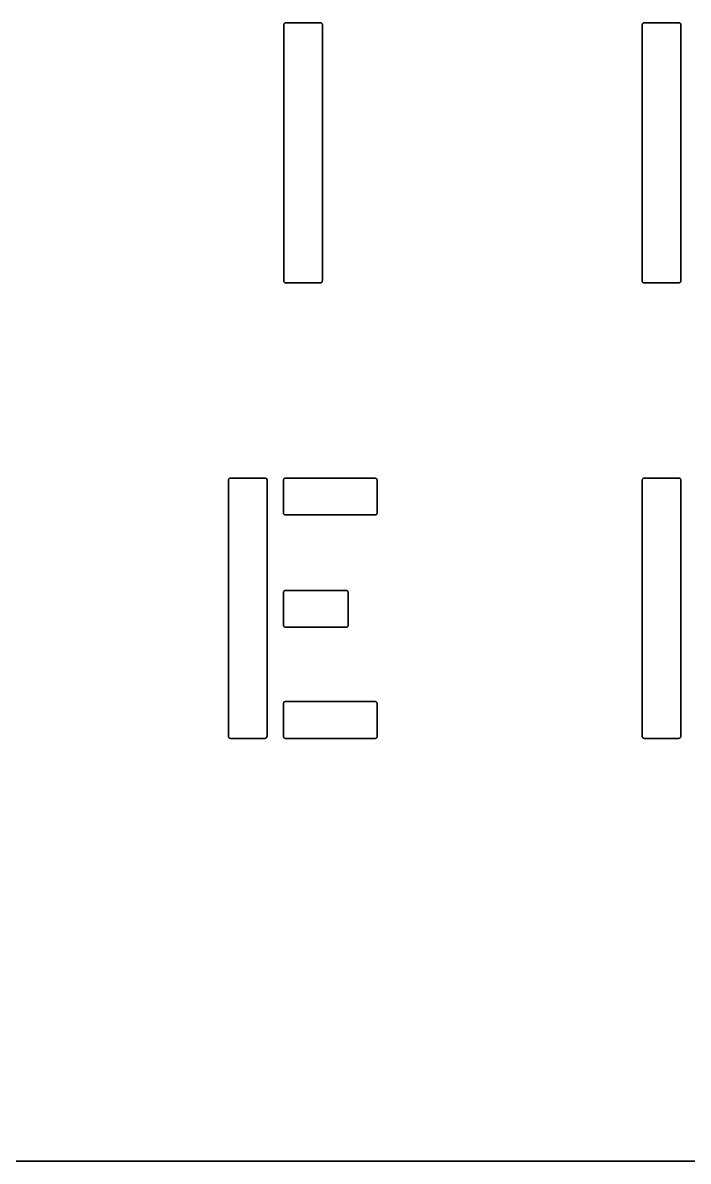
# Model space of a CAD drawing. Extents: x 10 to 410, y -69 to 348.
# Drawn here: x 61.1 to 112.3, y -51.5 to 36 of the extents above; entities that cross this region are included whole.
import ezdxf

# ---------------------------------------------------------------- set-up
doc = ezdxf.new("R2010")
doc.units = 0

msp = doc.modelspace()

# ---------------------------------------------------------------- linework, layer by layer
at = {"color": 7, "lineweight": 35, "ltscale": 0.00078}
for p, q in [((81.206848, 35.872009), (81.215424, 35.902008)), ((108.756859, 35.872009), (108.765427, 35.902008)), ((81.328003, 16.006866), (81.298004, 16.015442)), ((108.877998, 16.006866), (108.848, 16.015442)), ((76.956848, 0.872009), (76.965424, 0.902008)), ((81.185425, 0.872009), (81.194, 0.902008)), ((88.250572, 0.993134), (88.280571, 0.984558)), ((108.756866, 0.872009), (108.765434, 0.902008)), ((81.194, -1.73056), (81.185425, -1.700562)), ((81.185425, -7.756561), (81.194, -7.726563)), ((86.022003, -7.635437), (86.052002, -7.644012)), ((81.194, -10.359131), (81.185425, -10.329132)), ((81.185425, -16.299438), (81.194, -16.26944)), ((88.250572, -16.178284), (88.280571, -16.186859)), ((77.078003, -18.993134), (77.048004, -18.984558)), ((81.194, -18.902008), (81.185425, -18.872009)), ((108.878006, -18.993134), (108.848007, -18.984558))]:
    msp.add_line(p, q, dxfattribs=at)
at = {"color": 7, "lineweight": 35, "ltscale": 0.000716}
for p, q in [((81.215424, 35.902008), (81.227432, 35.928009)), ((108.765427, 35.902008), (108.777428, 35.928009)), ((81.298004, 16.015442), (81.272003, 16.027435)), ((108.848, 16.015442), (108.821999, 16.027435)), ((76.965424, 0.902008), (76.977432, 0.928009)), ((81.194, 0.902008), (81.205994, 0.928009)), ((88.280571, 0.984558), (88.306572, 0.972565)), ((108.765434, 0.902008), (108.777435, 0.928009)), ((81.205994, -1.756561), (81.194, -1.73056)), ((81.194, -7.726563), (81.205994, -7.700562)), ((86.052002, -7.644012), (86.078003, -7.656006)), ((81.205994, -10.385132), (81.194, -10.359131)), ((81.194, -16.26944), (81.205994, -16.243439)), ((88.280571, -16.186859), (88.306572, -16.198853)), ((77.048004, -18.984558), (77.022003, -18.972565)), ((81.205994, -18.928009), (81.194, -18.902008)), ((108.848007, -18.984558), (108.822006, -18.972565))]:
    msp.add_line(p, q, dxfattribs=at)
at = {"color": 7, "lineweight": 35, "ltscale": 0.000672}
for p, q in [((81.227432, 35.928009), (81.242859, 35.950012)), ((108.777428, 35.928009), (108.792854, 35.950012)), ((81.272003, 16.027435), (81.25, 16.042847)), ((108.821999, 16.027435), (108.799995, 16.042847)), ((76.977432, 0.928009), (76.992859, 0.950012)), ((81.205994, 0.928009), (81.22142, 0.950012)), ((88.306572, 0.972565), (88.328575, 0.957153)), ((108.777435, 0.928009), (108.792862, 0.950012)), ((81.22142, -1.778564), (81.205994, -1.756561)), ((81.205994, -7.700562), (81.22142, -7.678558)), ((81.22142, -10.407135), (81.205994, -10.385132)), ((81.205994, -16.243439), (81.22142, -16.221436)), ((88.306572, -16.198853), (88.328575, -16.214294)), ((77.022003, -18.972565), (77, -18.957153)), ((81.22142, -18.950012), (81.205994, -18.928009)), ((108.822006, -18.972565), (108.800003, -18.957153))]:
    msp.add_line(p, q, dxfattribs=at)
at = {"color": 7, "lineweight": 35, "ltscale": 0.000651}
for p, q in [((81.242859, 35.950012), (81.261719, 35.967987)), ((108.792854, 35.950012), (108.811714, 35.967987)), ((76.992859, 0.950012), (77.011719, 0.967987)), ((81.22142, 0.950012), (81.24028, 0.967987)), ((108.792862, 0.950012), (108.811722, 0.967987)), ((81.22142, -7.678558), (81.24028, -7.660583)), ((81.24028, -18.967987), (81.22142, -18.950012))]:
    msp.add_line(p, q, dxfattribs=at)
at = {"color": 7, "lineweight": 35, "ltscale": 0.000658}
for p, q in [((81.261719, 35.967987), (81.283997, 35.981995)), ((108.811714, 35.967987), (108.834, 35.981995)), ((81.231995, 16.061707), (81.218002, 16.084015)), ((108.781998, 16.061707), (108.767998, 16.084015)), ((77.011719, 0.967987), (77.033997, 0.981995)), ((81.24028, 0.967987), (81.262573, 0.981995)), ((88.346573, 0.938293), (88.360573, 0.915985)), ((108.811722, 0.967987), (108.834, 0.981995)), ((81.262573, -1.810577), (81.24028, -1.79657)), ((81.24028, -7.660583), (81.262573, -7.646576)), ((86.118004, -7.690277), (86.132004, -7.712585)), ((81.262573, -10.439148), (81.24028, -10.42514)), ((81.24028, -16.20343), (81.262573, -16.189423)), ((88.346573, -16.233154), (88.360573, -16.255432)), ((76.981995, -18.938293), (76.968002, -18.915985)), ((81.262573, -18.981995), (81.24028, -18.967987)), ((108.782005, -18.938293), (108.768005, -18.915985))]:
    msp.add_line(p, q, dxfattribs=at)
at = {"color": 7, "lineweight": 35, "ltscale": 0.00069}
for p, q in [((81.283997, 35.981995), (81.309708, 35.992004)), ((108.834, 35.981995), (108.859718, 35.992004)), ((77.033997, 0.981995), (77.059708, 0.992004)), ((81.262573, 0.981995), (81.288284, 0.992004)), ((108.834, 0.981995), (108.859718, 0.992004)), ((81.288284, -1.820587), (81.262573, -1.810577)), ((81.262573, -7.646576), (81.288284, -7.636566)), ((81.288284, -18.992004), (81.262573, -18.981995))]:
    msp.add_line(p, q, dxfattribs=at)
at = {"color": 7, "lineweight": 35, "ltscale": 0.000744}
for p, q in [((81.309708, 35.992004), (81.338852, 35.997986)), ((108.859718, 35.992004), (108.888855, 35.997986)), ((81.207993, 16.109711), (81.201996, 16.138855)), ((108.758003, 16.109711), (108.751999, 16.138855)), ((77.059708, 0.992004), (77.088852, 0.997986)), ((81.288284, 0.992004), (81.317429, 0.997986)), ((88.370567, 0.890289), (88.376572, 0.861145)), ((108.859718, 0.992004), (108.888863, 0.997986)), ((81.317429, -1.826569), (81.288284, -1.820587)), ((81.288284, -7.636566), (81.317429, -7.630585)), ((86.141998, -7.738281), (86.148003, -7.767426)), ((81.317429, -10.455139), (81.288284, -10.449127)), ((81.288284, -16.179443), (81.317429, -16.173431)), ((88.370567, -16.281128), (88.376572, -16.310272)), ((76.957993, -18.890289), (76.951996, -18.861145)), ((81.317429, -18.997986), (81.288284, -18.992004)), ((108.758011, -18.890289), (108.751999, -18.861145))]:
    msp.add_line(p, q, dxfattribs=at)
at = {"color": 7, "lineweight": 35, "ltscale": 0.000816}
for p, q in [((81.338852, 35.997986), (81.371429, 36)), ((108.888855, 35.997986), (108.921425, 36)), ((81.201996, 16.138855), (81.199997, 16.171417)), ((108.751999, 16.138855), (108.75, 16.171417)), ((77.088852, 0.997986), (77.121429, 1)), ((81.317429, 0.997986), (81.349991, 1)), ((108.888863, 0.997986), (108.921432, 1)), ((88.376572, 0.861145), (88.378571, 0.828583)), ((88.378571, -1.657135), (88.377144, -1.689728)), ((81.349991, -1.828583), (81.317429, -1.826569)), ((81.317429, -7.630585), (81.349991, -7.628571)), ((86.148003, -7.767426), (86.150002, -7.799988)), ((81.349991, -10.457153), (81.317429, -10.455139)), ((86.150002, -10.285706), (86.148575, -10.318298)), ((81.317429, -16.173431), (81.349991, -16.171417)), ((88.376572, -16.310272), (88.378571, -16.342865)), ((76.951996, -18.861145), (76.949997, -18.828583)), ((81.349991, -19), (81.317429, -18.997986)), ((108.751999, -18.861145), (108.75, -18.828583))]:
    msp.add_line(p, q, dxfattribs=at)
at = {"color": 7, "lineweight": 35, "ltscale": 0.065714}
for p, q in [((81.371429, 36), (83.999992, 36)), ((108.921425, 36), (111.549995, 36)), ((77.121429, 1), (79.75, 1)), ((108.921432, 1), (111.550003, 1))]:
    msp.add_line(p, q, dxfattribs=at)
at = {"color": 7, "lineweight": 35, "ltscale": 0.000815}
for p, q in [((83.999992, 36), (84.03257, 35.998566)), ((111.549995, 36), (111.582573, 35.998566)), ((79.75, 1), (79.782578, 0.998566)), ((111.550003, 1), (111.582581, 0.998566)), ((88.378571, -18.828583), (88.377144, -18.861145))]:
    msp.add_line(p, q, dxfattribs=at)
at = {"color": 7, "lineweight": 35, "ltscale": 0.000736}
for p, q in [((84.03257, 35.998566), (84.061714, 35.994293)), ((111.582573, 35.998566), (111.611717, 35.994293)), ((79.782578, 0.998566), (79.811707, 0.994293)), ((111.582581, 0.998566), (111.611725, 0.994293)), ((88.377144, -1.689728), (88.372856, -1.718872)), ((86.148575, -10.318298), (86.144287, -10.347443)), ((88.377144, -18.861145), (88.372856, -18.890289))]:
    msp.add_line(p, q, dxfattribs=at)
at = {"color": 7, "lineweight": 35, "ltscale": 0.000667}
for p, q in [((84.061714, 35.994293), (84.087425, 35.987152)), ((111.611717, 35.994293), (111.637428, 35.987152)), ((79.811707, 0.994293), (79.837433, 0.987152)), ((111.611725, 0.994293), (111.637436, 0.987152)), ((88.372856, -1.718872), (88.365715, -1.744568)), ((86.144287, -10.347443), (86.137146, -10.373138)), ((88.372856, -18.890289), (88.365715, -18.915985))]:
    msp.add_line(p, q, dxfattribs=at)
at = {"color": 7, "lineweight": 35, "ltscale": 0.000611}
for p, q in [((84.087425, 35.987152), (84.109711, 35.977142)), ((111.637428, 35.987152), (111.659714, 35.977142)), ((79.837433, 0.987152), (79.859711, 0.977142)), ((111.637436, 0.987152), (111.659714, 0.977142)), ((86.137146, -10.373138), (86.127144, -10.395416)), ((88.365715, -18.915985), (88.355721, -18.938293))]:
    msp.add_line(p, q, dxfattribs=at)
at = {"color": 7, "lineweight": 35, "ltscale": 0.000571}
for p, q in [((84.109711, 35.977142), (84.128571, 35.964294)), ((111.659714, 35.977142), (111.678574, 35.964294)), ((79.859711, 0.977142), (79.878571, 0.964294)), ((111.659714, 0.977142), (111.678574, 0.964294)), ((88.355721, -1.766846), (88.342857, -1.785706)), ((86.127144, -10.395416), (86.114288, -10.414276)), ((88.355721, -18.938293), (88.342857, -18.957153))]:
    msp.add_line(p, q, dxfattribs=at)
at = {"color": 7, "lineweight": 35, "ltscale": 0.000551}
for p, q in [((84.128571, 35.964294), (84.143997, 35.948578)), ((111.678574, 35.964294), (111.694, 35.948578)), ((79.878571, 0.964294), (79.893997, 0.948578)), ((111.678574, 0.964294), (111.694008, 0.948578)), ((88.342857, -1.785706), (88.327141, -1.801147)), ((86.114288, -10.414276), (86.098572, -10.429718))]:
    msp.add_line(p, q, dxfattribs=at)
at = {"color": 7, "lineweight": 35, "ltscale": 0.000553}
for p, q in [((84.143997, 35.948578), (84.155998, 35.929993)), ((111.694, 35.948578), (111.706001, 35.929993)), ((79.893997, 0.948578), (79.906006, 0.929993)), ((111.694008, 0.948578), (111.706009, 0.929993)), ((88.327141, -1.801147), (88.308571, -1.813141)), ((86.098572, -10.429718), (86.080002, -10.441711)), ((88.327141, -18.972565), (88.308571, -18.984558))]:
    msp.add_line(p, q, dxfattribs=at)
at = {"color": 7, "lineweight": 35, "ltscale": 0.000577}
for p, q in [((84.155998, 35.929993), (84.164566, 35.908569)), ((111.706001, 35.929993), (111.714569, 35.908569)), ((79.906006, 0.929993), (79.914566, 0.908569)), ((111.706009, 0.929993), (111.714577, 0.908569)), ((88.308571, -1.813141), (88.287148, -1.821716)), ((86.080002, -10.441711), (86.058571, -10.450287)), ((88.308571, -18.984558), (88.287148, -18.993134))]:
    msp.add_line(p, q, dxfattribs=at)
at = {"color": 7, "lineweight": 35, "ltscale": 0.000621}
for p, q in [((84.164566, 35.908569), (84.169708, 35.884277)), ((111.714569, 35.908569), (111.719719, 35.884277)), ((79.914566, 0.908569), (79.919708, 0.884277)), ((111.714577, 0.908569), (111.719719, 0.884277)), ((88.287148, -1.821716), (88.262856, -1.826843)), ((88.287148, -18.993134), (88.262856, -18.998291))]:
    msp.add_line(p, q, dxfattribs=at)
at = {"color": 7, "lineweight": 35, "ltscale": 0.00068}
for p, q in [((84.169708, 35.884277), (84.171425, 35.857147)), ((111.719719, 35.884277), (111.721428, 35.857147)), ((79.919708, 0.884277), (79.921432, 0.857147)), ((111.719719, 0.884277), (111.721436, 0.857147)), ((88.262856, -1.826843), (88.235718, -1.828583)), ((86.034286, -10.455414), (86.007149, -10.457153)), ((88.262856, -18.998291), (88.235718, -19))]:
    msp.add_line(p, q, dxfattribs=at)
at = {"color": 7, "lineweight": 35, "ltscale": 0.000952}
for p, q in [((81.199997, 35.799988), (81.201706, 35.838013)), ((108.75, 35.799988), (108.751717, 35.838013)), ((84.171425, 16.200012), (84.169426, 16.161987)), ((111.721428, 16.200012), (111.719429, 16.161987)), ((76.949997, 0.799988), (76.951706, 0.838013)), ((81.178574, 0.799988), (81.180283, 0.838013)), ((108.75, 0.799988), (108.751724, 0.838013)), ((81.178574, -7.828583), (81.180283, -7.790558)), ((79.75943, -18.997986), (79.72142, -19)), ((79.921432, -18.799988), (79.919434, -18.838013)), ((81.180283, -18.838013), (81.178574, -18.799988)), ((111.721436, -18.799988), (111.719437, -18.838013))]:
    msp.add_line(p, q, dxfattribs=at)
at = {"color": 7, "lineweight": 35, "ltscale": 0.490714}
for p, q in [((81.199997, 16.171417), (81.199997, 35.799988)), ((108.75, 16.171417), (108.75, 35.799988)), ((76.949997, -18.828583), (76.949997, 0.799988)), ((108.75, -18.828583), (108.75, 0.799988))]:
    msp.add_line(p, q, dxfattribs=at)
at = {"color": 7, "lineweight": 35, "ltscale": 0.00086}
for p, q in [((81.201706, 35.838013), (81.206848, 35.872009)), ((108.751717, 35.838013), (108.756859, 35.872009)), ((81.362, 16.001709), (81.328003, 16.006866)), ((108.911995, 16.001709), (108.877998, 16.006866)), ((88.216576, 0.998291), (88.250572, 0.993134)), ((76.951706, 0.838013), (76.956848, 0.872009)), ((81.180283, 0.838013), (81.185425, 0.872009)), ((108.751724, 0.838013), (108.756866, 0.872009)), ((81.185425, -1.700562), (81.180283, -1.666565)), ((81.180283, -7.790558), (81.185425, -7.756561)), ((85.987999, -7.63028), (86.022003, -7.635437)), ((81.185425, -10.329132), (81.180283, -10.295135)), ((81.180283, -16.333435), (81.185425, -16.299438)), ((88.216576, -16.173157), (88.250572, -16.178284)), ((77.112, -18.998291), (77.078003, -18.993134)), ((81.185425, -18.872009), (81.180283, -18.838013)), ((108.912003, -18.998291), (108.878006, -18.993134))]:
    msp.add_line(p, q, dxfattribs=at)
at = {"color": 7, "lineweight": 35, "ltscale": 0.491428}
for p, q in [((84.171425, 35.857147), (84.171425, 16.200012)), ((111.721428, 35.857147), (111.721428, 16.200012)), ((79.921432, 0.857147), (79.921432, -18.799988)), ((111.721436, 0.857147), (111.721436, -18.799988))]:
    msp.add_line(p, q, dxfattribs=at)
at = {"color": 7, "lineweight": 35, "ltscale": 0.000689}
for p, q in [((81.218002, 16.084015), (81.207993, 16.109711)), ((108.767998, 16.084015), (108.758003, 16.109711)), ((88.360573, 0.915985), (88.370567, 0.890289)), ((86.132004, -7.712585), (86.141998, -7.738281)), ((81.288284, -10.449127), (81.262573, -10.439148)), ((81.262573, -16.189423), (81.288284, -16.179443)), ((88.360573, -16.255432), (88.370567, -16.281128)), ((76.968002, -18.915985), (76.957993, -18.890289)), ((108.768005, -18.915985), (108.758011, -18.890289))]:
    msp.add_line(p, q, dxfattribs=at)
at = {"color": 7, "lineweight": 35, "ltscale": 0.000652}
for p, q in [((81.25, 16.042847), (81.231995, 16.061707)), ((108.799995, 16.042847), (108.781998, 16.061707)), ((88.328575, 0.957153), (88.346573, 0.938293)), ((81.24028, -1.79657), (81.22142, -1.778564)), ((86.099998, -7.671417), (86.118004, -7.690277)), ((81.24028, -10.42514), (81.22142, -10.407135)), ((81.22142, -16.221436), (81.24028, -16.20343)), ((88.328575, -16.214294), (88.346573, -16.233154)), ((77, -18.957153), (76.981995, -18.938293)), ((108.800003, -18.957153), (108.782005, -18.938293))]:
    msp.add_line(p, q, dxfattribs=at)
at = {"color": 7, "lineweight": 35, "ltscale": 0.000951}
for p, q in [((81.399994, 16), (81.362, 16.001709)), ((84.009422, 16.002014), (83.971428, 16)), ((108.950005, 16), (108.911995, 16.001709)), ((111.559425, 16.002014), (111.521431, 16)), ((88.178574, 1), (88.216576, 0.998291)), ((81.180283, -1.666565), (81.178574, -1.628571)), ((85.950005, -7.628571), (85.987999, -7.63028)), ((81.180283, -10.295135), (81.178574, -10.257141)), ((81.178574, -16.371429), (81.180283, -16.333435)), ((88.178574, -16.171417), (88.216576, -16.173157)), ((77.149994, -19), (77.112, -18.998291)), ((108.950005, -19), (108.912003, -18.998291)), ((111.559433, -18.997986), (111.521439, -19))]:
    msp.add_line(p, q, dxfattribs=at)
at = {"color": 7, "lineweight": 35, "ltscale": 0.064286}
for p, q in [((83.971428, 16), (81.399994, 16)), ((111.521431, 16), (108.950005, 16)), ((79.72142, -19), (77.149994, -19)), ((111.521439, -19), (108.950005, -19))]:
    msp.add_line(p, q, dxfattribs=at)
at = {"color": 7, "lineweight": 35, "ltscale": 0.000863}
for p, q in [((84.043427, 16.007996), (84.009422, 16.002014)), ((84.169426, 16.161987), (84.163422, 16.127991)), ((111.59343, 16.007996), (111.559425, 16.002014)), ((111.719429, 16.161987), (111.713432, 16.127991)), ((79.793427, -18.992004), (79.75943, -18.997986)), ((79.919434, -18.838013), (79.913422, -18.872009)), ((111.59343, -18.992004), (111.559433, -18.997986)), ((111.719437, -18.838013), (111.713432, -18.872009))]:
    msp.add_line(p, q, dxfattribs=at)
at = {"color": 7, "lineweight": 35, "ltscale": 0.000791}
for p, q in [((84.073425, 16.018005), (84.043427, 16.007996)), ((111.623428, 16.018005), (111.59343, 16.007996)), ((111.713432, 16.127991), (111.70343, 16.097992)), ((79.823425, -18.981995), (79.793427, -18.992004)), ((111.623436, -18.981995), (111.59343, -18.992004)), ((111.713432, -18.872009), (111.70343, -18.902008))]:
    msp.add_line(p, q, dxfattribs=at)
at = {"color": 7, "lineweight": 35, "ltscale": 0.000738}
for p, q in [((84.099426, 16.032013), (84.073425, 16.018005)), ((84.153427, 16.097992), (84.139427, 16.071991)), ((111.649429, 16.032013), (111.623428, 16.018005)), ((111.70343, 16.097992), (111.68943, 16.071991)), ((79.849426, -18.967987), (79.823425, -18.981995)), ((79.903427, -18.902008), (79.88942, -18.928009)), ((111.649429, -18.967987), (111.623436, -18.981995)), ((111.70343, -18.902008), (111.689438, -18.928009))]:
    msp.add_line(p, q, dxfattribs=at)
at = {"color": 7, "lineweight": 35, "ltscale": 0.00071}
for p, q in [((84.121422, 16.049988), (84.099426, 16.032013)), ((111.671425, 16.049988), (111.649429, 16.032013)), ((79.871429, -18.950012), (79.849426, -18.967987)), ((111.671432, -18.950012), (111.649429, -18.967987))]:
    msp.add_line(p, q, dxfattribs=at)
at = {"color": 7, "lineweight": 35, "ltscale": 0.000711}
for p, q in [((84.139427, 16.071991), (84.121422, 16.049988)), ((111.68943, 16.071991), (111.671425, 16.049988)), ((79.88942, -18.928009), (79.871429, -18.950012)), ((111.689438, -18.928009), (111.671432, -18.950012))]:
    msp.add_line(p, q, dxfattribs=at)
at = {"color": 7, "lineweight": 35, "ltscale": 0.00079}
for p, q in [((84.163422, 16.127991), (84.153427, 16.097992)), ((79.913422, -18.872009), (79.903427, -18.902008))]:
    msp.add_line(p, q, dxfattribs=at)
at = {"color": 7, "lineweight": 35, "ltscale": 0.170715}
for p, q in [((81.349991, 1), (88.178574, 1)), ((81.349991, -16.171417), (88.178574, -16.171417))]:
    msp.add_line(p, q, dxfattribs=at)
at = {"color": 7, "lineweight": 35, "ltscale": 0.060714}
for p, q in [((81.178574, -1.628571), (81.178574, 0.799988)), ((81.178574, -10.257141), (81.178574, -7.828583)), ((81.178574, -18.799988), (81.178574, -16.371429))]:
    msp.add_line(p, q, dxfattribs=at)
at = {"color": 7, "lineweight": 35, "ltscale": 0.062143}
for p, q in [((88.378571, 0.828583), (88.378571, -1.657135)), ((86.150002, -7.799988), (86.150002, -10.285706)), ((88.378571, -16.342865), (88.378571, -18.828583))]:
    msp.add_line(p, q, dxfattribs=at)
at = {"color": 7, "lineweight": 35, "ltscale": 0.00061}
msp.add_line((88.365715, -1.744568), (88.355721, -1.766846), dxfattribs=at)
at = {"color": 7, "lineweight": 35, "ltscale": 0.172143}
for p, q in [((88.235718, -1.828583), (81.349991, -1.828583)), ((88.235718, -19), (81.349991, -19))]:
    msp.add_line(p, q, dxfattribs=at)
at = {"color": 7, "lineweight": 35, "ltscale": 0.115}
msp.add_line((81.349991, -7.628571), (85.950005, -7.628571), dxfattribs=at)
at = {"color": 7, "lineweight": 35, "ltscale": 0.000671}
msp.add_line((86.078003, -7.656006), (86.099998, -7.671417), dxfattribs=at)
at = {"color": 7, "lineweight": 35, "ltscale": 0.116429}
msp.add_line((86.007149, -10.457153), (81.349991, -10.457153), dxfattribs=at)
at = {"color": 7, "lineweight": 35, "ltscale": 0.00062}
msp.add_line((86.058571, -10.450287), (86.034286, -10.455414), dxfattribs=at)
at = {"color": 7, "lineweight": 35, "ltscale": 0.00055}
msp.add_line((88.342857, -18.957153), (88.327141, -18.972565), dxfattribs=at)
at = {"color": 7, "lineweight": 35}
msp.add_line((10, -51.5), (410, -51.5), dxfattribs=at)

doc.saveas('drawing.dxf')
